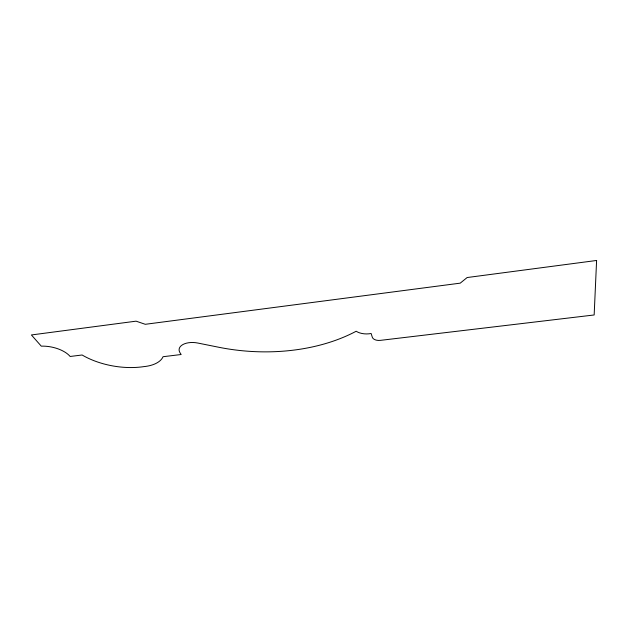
<?xml version="1.0" encoding="UTF-8"?>
<svg xmlns="http://www.w3.org/2000/svg" width="628" height="628" viewBox="0 0 628 628"><rect width="100%" height="100%" fill="white"/><g stroke="black" fill="none" stroke-linecap="round" stroke-linejoin="round"><path stroke-width="0.94" d="M596.6 260.471L594.159 314.966L380.333 340.368A6.908 3.933 -1.7 0 1 372.357 337.354L371.117 333.492A14.154 8.211 -1.2 0 1 356.178 331.246A153.311 98.133 4.9 0 1 218.497 347.206L197.789 343.037A15.449 8.423 6.5 0 0 182.827 344.584A15.449 8.423 6.5 0 0 180.095 352.912L181.147 354.514L163.052 356.712A31.219 16.642 8.8 0 1 143.812 366.626A57.399 31.078 9.7 0 1 82.111 354.993L70.148 356.476A23.809 11.94 11.3 0 0 41.283 346.154L31.4 334.959L136.08 321.167L145.28 324.299L460.222 283.157L467.138 277.537L596.6 260.471"/></g></svg>
